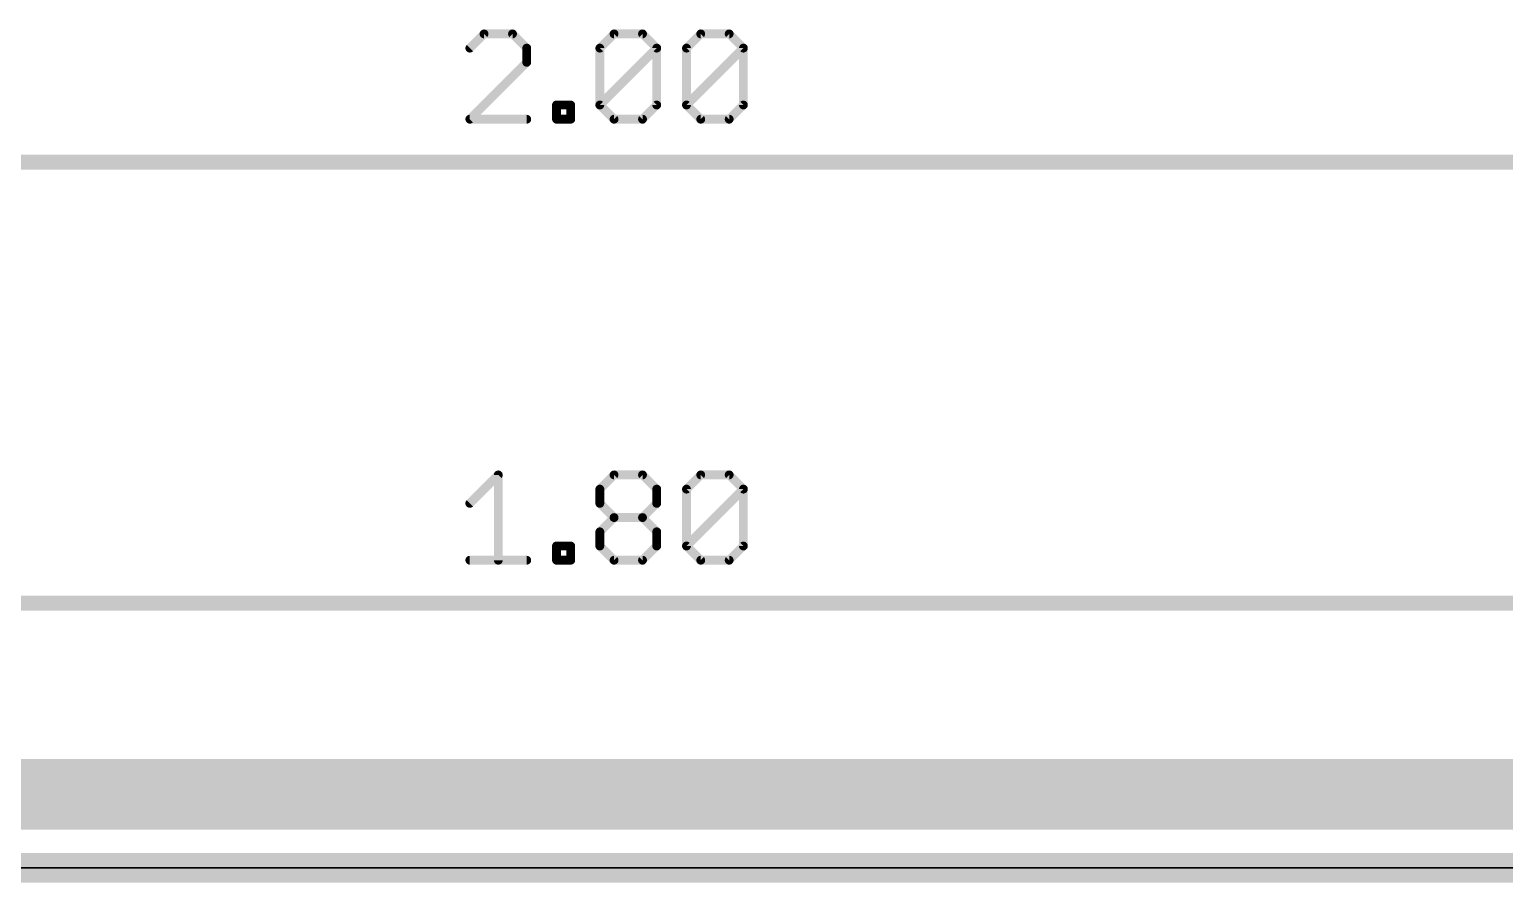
# Model space of a CAD drawing. Extents: x -7.9 to 55.5, y -9.8 to 31.
# Drawn here: x 20.5 to 33.23, y 22.73 to 30.1 of the extents above; entities that cross this region are included whole.
import ezdxf

# ---------------------------------------------------------------- set-up
doc = ezdxf.new("R2010")
doc.units = 0
for name, color, linetype in [('1', 12, 'CONTINUOUS'), ('16', 132, 'CONTINUOUS'), ('20', 53, 'CONTINUOUS'), ('47', 253, 'CONTINUOUS')]:
    doc.layers.add(name, color=color, linetype=linetype)

msp = doc.modelspace()

# ---------------------------------------------------------------- linework, layer by layer
at = {"layer": '1', "const_width": 0.6096}
msp.add_lwpolyline([(51.435, 23.495), (-0.127, 23.495)], dxfattribs=at)
at = {"layer": '16', "const_width": 0.254}
msp.add_lwpolyline([(50.8, 22.86), (0, 22.86)], dxfattribs=at)
at = {"layer": '20'}
for p, q in [((2.54, 22.86), (48.26, 22.86)), ((48.26, 22.86), (2.54, 22.86))]:
    msp.add_line(p, q, dxfattribs=at)
at = {"layer": '47'}
for points, const_width in [([(24.4229, 30.0645), (24.3001, 29.9417)], 0.0762), ([(24.6687, 30.0645), (24.4229, 30.0645)], 0.0762), ([(24.7915, 29.9417), (24.6687, 30.0645)], 0.0762), ([(25.4227, 29.9417), (25.5455, 30.0645)], 0.0762), ([(25.5455, 30.0645), (25.7913, 30.0645)], 0.0762), ([(25.7913, 30.0645), (25.9142, 29.9417)], 0.0762), ([(26.1711, 29.9417), (26.294, 30.0645)], 0.0762), ([(26.294, 30.0645), (26.5397, 30.0645)], 0.0762), ([(26.5397, 30.0645), (26.6626, 29.9417)], 0.0762), ([(24.7915, 29.8188), (24.7915, 29.9417)], 0.0762), ([(25.4227, 29.4502), (25.4227, 29.9417)], 0.0762), ([(25.4227, 29.4502), (25.9142, 29.9417)], 0.0762), ([(25.9142, 29.9417), (25.9142, 29.4502)], 0.0762), ([(26.1711, 29.4502), (26.1711, 29.9417)], 0.0762), ([(26.1711, 29.4502), (26.6626, 29.9417)], 0.0762), ([(26.6626, 29.9417), (26.6626, 29.4502)], 0.0762), ([(24.3001, 29.3273), (24.7915, 29.8188)], 0.0762), ([(25.0485, 29.3273), (25.0485, 29.4502)], 0.0762), ([(25.0485, 29.4502), (25.1713, 29.4502)], 0.0762), ([(25.1713, 29.4502), (25.1713, 29.3273)], 0.0762), ([(25.5455, 29.3273), (25.4227, 29.4502)], 0.0762), ([(25.9142, 29.4502), (25.7913, 29.3273)], 0.0762), ([(26.294, 29.3273), (26.1711, 29.4502)], 0.0762), ([(26.6626, 29.4502), (26.5397, 29.3273)], 0.0762), ([(24.7915, 29.3273), (24.3001, 29.3273)], 0.0762), ([(25.1713, 29.3273), (25.0485, 29.3273)], 0.0762), ([(25.7913, 29.3273), (25.5455, 29.3273)], 0.0762), ([(26.5397, 29.3273), (26.294, 29.3273)], 0.0762), ([(0.065, 28.956), (50.735, 28.956)], 0.13), ([(24.3001, 26.0088), (24.5458, 26.2545)], 0.0762), ([(24.5458, 26.2545), (24.5458, 25.5173)], 0.0762), ([(25.4227, 26.1317), (25.5455, 26.2545)], 0.0762), ([(25.5455, 26.2545), (25.7913, 26.2545)], 0.0762), ([(25.7913, 26.2545), (25.9142, 26.1317)], 0.0762), ([(26.1711, 26.1317), (26.294, 26.2545)], 0.0762), ([(26.294, 26.2545), (26.5397, 26.2545)], 0.0762), ([(26.5397, 26.2545), (26.6626, 26.1317)], 0.0762), ([(25.4227, 26.0088), (25.4227, 26.1317)], 0.0762), ([(25.9142, 26.1317), (25.9142, 26.0088)], 0.0762), ([(26.1711, 25.6402), (26.1711, 26.1317)], 0.0762), ([(26.1711, 25.6402), (26.6626, 26.1317)], 0.0762), ([(26.6626, 26.1317), (26.6626, 25.6402)], 0.0762), ([(25.5455, 25.8859), (25.4227, 26.0088)], 0.0762), ([(25.9142, 26.0088), (25.7913, 25.8859)], 0.0762), ([(25.4227, 25.763), (25.5455, 25.8859)], 0.0762), ([(25.5455, 25.8859), (25.7913, 25.8859)], 0.0762), ([(25.7913, 25.8859), (25.9142, 25.763)], 0.0762), ([(25.4227, 25.6402), (25.4227, 25.763)], 0.0762), ([(25.9142, 25.763), (25.9142, 25.6402)], 0.0762), ([(25.0485, 25.5173), (25.0485, 25.6402)], 0.0762), ([(25.0485, 25.6402), (25.1713, 25.6402)], 0.0762), ([(25.1713, 25.6402), (25.1713, 25.5173)], 0.0762), ([(25.5455, 25.5173), (25.4227, 25.6402)], 0.0762), ([(25.9142, 25.6402), (25.7913, 25.5173)], 0.0762), ([(26.294, 25.5173), (26.1711, 25.6402)], 0.0762), ([(26.6626, 25.6402), (26.5397, 25.5173)], 0.0762), ([(24.3001, 25.5173), (24.7915, 25.5173)], 0.0762), ([(25.1713, 25.5173), (25.0485, 25.5173)], 0.0762), ([(25.7913, 25.5173), (25.5455, 25.5173)], 0.0762), ([(26.5397, 25.5173), (26.294, 25.5173)], 0.0762), ([(2.605, 25.146), (48.195, 25.146)], 0.13)]:
    msp.add_lwpolyline(points, dxfattribs=dict(at, const_width=const_width))
at = {"layer": '47', "const_width": 0.0381}
for points in [[(24.4229, 30.0836, 1), (24.4229, 30.0455)], [(24.4364, 30.0511, 1), (24.4095, 30.078)], [(24.6821, 30.078, 1), (24.6552, 30.0511)], [(24.6687, 30.0455, 1), (24.6687, 30.0836)], [(25.5455, 30.0836, 1), (25.5455, 30.0455)], [(25.559, 30.0511, 1), (25.5321, 30.078)], [(25.8048, 30.078, 1), (25.7778, 30.0511)], [(25.7913, 30.0455, 1), (25.7913, 30.0836)], [(26.294, 30.0836, 1), (26.294, 30.0455)], [(26.3074, 30.0511, 1), (26.2805, 30.078)], [(26.5532, 30.078, 1), (26.5262, 30.0511)], [(26.5397, 30.0455, 1), (26.5397, 30.0836)], [(24.2866, 29.9551, 1), (24.3135, 29.9282)], [(24.8106, 29.9417, 1), (24.7725, 29.9417)], [(24.7781, 29.9282, 1), (24.805, 29.9551)], [(25.4417, 29.9417, 1), (25.4036, 29.9417)], [(25.4092, 29.9551, 1), (25.4361, 29.9282)], [(25.9332, 29.9417, 1), (25.8951, 29.9417)], [(25.9276, 29.9282, 1), (25.9007, 29.9551)], [(25.9007, 29.9282, 1), (25.9276, 29.9551)], [(26.1901, 29.9417, 1), (26.152, 29.9417)], [(26.1576, 29.9551, 1), (26.1846, 29.9282)], [(26.6816, 29.9417, 1), (26.6435, 29.9417)], [(26.676, 29.9282, 1), (26.6491, 29.9551)], [(26.6491, 29.9282, 1), (26.676, 29.9551)], [(24.7725, 29.8188, 1), (24.8106, 29.8188)], [(24.805, 29.8053, 1), (24.7781, 29.8323)], [(25.0675, 29.4502, 1), (25.0294, 29.4502)], [(25.0485, 29.4692, 1), (25.0485, 29.4311)], [(25.1904, 29.4502, 1), (25.1523, 29.4502)], [(25.1713, 29.4311, 1), (25.1713, 29.4692)], [(25.4361, 29.4636, 1), (25.4092, 29.4367)], [(25.4092, 29.4636, 1), (25.4361, 29.4367)], [(25.4036, 29.4502, 1), (25.4417, 29.4502)], [(25.8951, 29.4502, 1), (25.9332, 29.4502)], [(25.9276, 29.4367, 1), (25.9007, 29.4636)], [(26.1846, 29.4636, 1), (26.1576, 29.4367)], [(26.1576, 29.4636, 1), (26.1846, 29.4367)], [(26.152, 29.4502, 1), (26.1901, 29.4502)], [(26.6435, 29.4502, 1), (26.6816, 29.4502)], [(26.676, 29.4367, 1), (26.6491, 29.4636)], [(24.2866, 29.3408, 1), (24.3135, 29.3138)], [(24.3001, 29.3464, 1), (24.3001, 29.3083)], [(24.7915, 29.3083, 1), (24.7915, 29.3464)], [(25.0294, 29.3273, 1), (25.0675, 29.3273)], [(25.0485, 29.3464, 1), (25.0485, 29.3083)], [(25.1523, 29.3273, 1), (25.1904, 29.3273)], [(25.1713, 29.3083, 1), (25.1713, 29.3464)], [(25.5455, 29.3464, 1), (25.5455, 29.3083)], [(25.5321, 29.3138, 1), (25.559, 29.3408)], [(25.7778, 29.3408, 1), (25.8048, 29.3138)], [(25.7913, 29.3083, 1), (25.7913, 29.3464)], [(26.294, 29.3464, 1), (26.294, 29.3083)], [(26.2805, 29.3138, 1), (26.3074, 29.3408)], [(26.5262, 29.3408, 1), (26.5532, 29.3138)], [(26.5397, 29.3083, 1), (26.5397, 29.3464)], [(24.5648, 26.2545, 1), (24.5267, 26.2545)], [(24.5593, 26.2411, 1), (24.5323, 26.268)], [(25.5455, 26.2736, 1), (25.5455, 26.2355)], [(25.559, 26.2411, 1), (25.5321, 26.268)], [(25.8048, 26.268, 1), (25.7778, 26.2411)], [(25.7913, 26.2355, 1), (25.7913, 26.2736)], [(26.294, 26.2736, 1), (26.294, 26.2355)], [(26.3074, 26.2411, 1), (26.2805, 26.268)], [(26.5532, 26.268, 1), (26.5262, 26.2411)], [(26.5397, 26.2355, 1), (26.5397, 26.2736)], [(25.4417, 26.1317, 1), (25.4036, 26.1317)], [(25.4092, 26.1451, 1), (25.4361, 26.1182)], [(25.9332, 26.1317, 1), (25.8951, 26.1317)], [(25.9007, 26.1182, 1), (25.9276, 26.1451)], [(26.1901, 26.1317, 1), (26.152, 26.1317)], [(26.1576, 26.1451, 1), (26.1846, 26.1182)], [(26.6816, 26.1317, 1), (26.6435, 26.1317)], [(26.676, 26.1182, 1), (26.6491, 26.1451)], [(26.6491, 26.1182, 1), (26.676, 26.1451)], [(24.2866, 26.0223, 1), (24.3135, 25.9953)], [(25.4361, 26.0223, 1), (25.4092, 25.9953)], [(25.4036, 26.0088, 1), (25.4417, 26.0088)], [(25.8951, 26.0088, 1), (25.9332, 26.0088)], [(25.9276, 25.9953, 1), (25.9007, 26.0223)], [(25.5455, 25.905, 1), (25.5455, 25.8669)], [(25.559, 25.8724, 1), (25.5321, 25.8994)], [(25.5321, 25.8724, 1), (25.559, 25.8994)], [(25.8048, 25.8994, 1), (25.7778, 25.8724)], [(25.7778, 25.8994, 1), (25.8048, 25.8724)], [(25.7913, 25.8669, 1), (25.7913, 25.905)], [(25.4417, 25.763, 1), (25.4036, 25.763)], [(25.4092, 25.7765, 1), (25.4361, 25.7496)], [(25.9332, 25.763, 1), (25.8951, 25.763)], [(25.9007, 25.7496, 1), (25.9276, 25.7765)], [(25.0675, 25.6402, 1), (25.0294, 25.6402)], [(25.0485, 25.6592, 1), (25.0485, 25.6211)], [(25.1904, 25.6402, 1), (25.1523, 25.6402)], [(25.1713, 25.6211, 1), (25.1713, 25.6592)], [(25.4361, 25.6536, 1), (25.4092, 25.6267)], [(25.4036, 25.6402, 1), (25.4417, 25.6402)], [(25.8951, 25.6402, 1), (25.9332, 25.6402)], [(25.9276, 25.6267, 1), (25.9007, 25.6536)], [(26.1846, 25.6536, 1), (26.1576, 25.6267)], [(26.1576, 25.6536, 1), (26.1846, 25.6267)], [(26.152, 25.6402, 1), (26.1901, 25.6402)], [(26.6435, 25.6402, 1), (26.6816, 25.6402)], [(26.676, 25.6267, 1), (26.6491, 25.6536)], [(24.3001, 25.5364, 1), (24.3001, 25.4983)], [(24.5267, 25.5173, 1), (24.5648, 25.5173)], [(24.7915, 25.4983, 1), (24.7915, 25.5364)], [(25.0294, 25.5173, 1), (25.0675, 25.5173)], [(25.0485, 25.5364, 1), (25.0485, 25.4983)], [(25.1523, 25.5173, 1), (25.1904, 25.5173)], [(25.1713, 25.4983, 1), (25.1713, 25.5364)], [(25.5455, 25.5364, 1), (25.5455, 25.4983)], [(25.5321, 25.5038, 1), (25.559, 25.5308)], [(25.7778, 25.5308, 1), (25.8048, 25.5038)], [(25.7913, 25.4983, 1), (25.7913, 25.5364)], [(26.294, 25.5364, 1), (26.294, 25.4983)], [(26.2805, 25.5038, 1), (26.3074, 25.5308)], [(26.5262, 25.5308, 1), (26.5532, 25.5038)], [(26.5397, 25.4983, 1), (26.5397, 25.5364)]]:
    msp.add_lwpolyline(points, format="xyb", dxfattribs=at)

doc.saveas('drawing.dxf')
